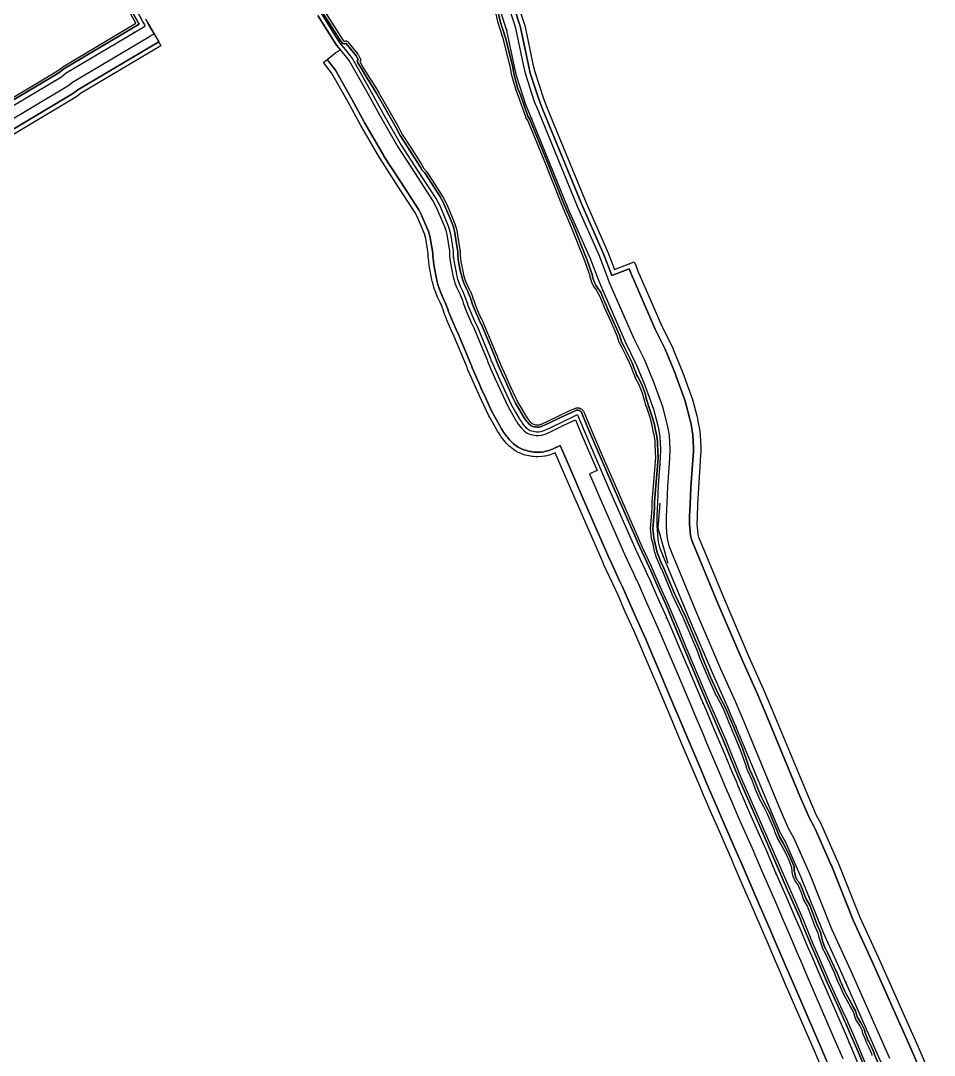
# Model space of a CAD drawing. Header units: inches. Extents: x 87989 to 118156, y 435697 to 451526.
# Drawn here: x 99255 to 100240, y 446270 to 447386 of the extents above; entities that cross this region are included whole.
import ezdxf

# ---------------------------------------------------------------- set-up
doc = ezdxf.new("R2010")
doc.units = ezdxf.units.IN
doc.header["$MEASUREMENT"] = 0
for name, color, linetype, true_color in [('As_waterkering_BWK', 7, 'Continuous', 0x7b8981), ('Beschermingszone_BWK', 7, 'Continuous', 0xcf890d), ('Grens_bebouwingsvrije_zone_BWK', 7, 'Continuous', 0x6789ae), ('Kernzone_BWK', 7, 'Continuous', 0xcb89af), ('Kunstwerken_BWK', 7, 'Continuous', 0xc78952), ('Referentiepunten_BWK', 7, 'Continuous', 0x178980)]:
    doc.layers.add(name, color=color, linetype=linetype, true_color=true_color)

msp = doc.modelspace()

# ---------------------------------------------------------------- linework, layer by layer
at = {"layer": 'As_waterkering_BWK'}
for points in [[(99878.3622, 447105.8063), (99869.3564, 447129.2219), (99846.2053, 447181.8741), (99804.2688, 447284.1358), (99799.7709, 447295.2483), (99789.9813, 447325.4109), (99787.7323, 447334.8036), (99779.2656, 447375.5495), (99772.651, 447395.3933), (99757.5698, 447449.5007), (99746.9864, 447485.0872), (99738.7843, 447504.1373), (99728.9947, 447520.5415), (99718.1468, 447536.6811), (99705.8436, 447549.9103), (99674.3581, 447585.0999), (99658.2185, 447600.1812), (99641.0206, 447617.9083), (99623.2934, 447640.5303), (99612.7101, 447656.9345), (99602.1267, 447680.0856), (99600.6715, 447694.5054), (99600.5689, 447715.1659)], [(99389.0468, 447380.4769), (99388.1492, 447382.1611), (99386.2654, 447385.6958), (99380.0927, 447397.0017)], [(99578.7772, 447393.8447), (99598.8195, 447362.1623), (99604.7147, 447354.8477)], [(99152.5175, 447239.248), (99194.5254, 447263.7443), (99298.6391, 447325.6569), (99303.9308, 447329.758), (99387.407, 447379.4997), (99389.0468, 447380.4769)], [(99604.7147, 447354.8477), (99612.5679, 447345.1038), (99631.221, 447312.0309), (99645.244, 447286.3662), (99665.0878, 447251.9703), (99682.9472, 447224.4536), (99703.2198, 447193.1288), (99706.7082, 447186.6042), (99715.4883, 447165.6825), (99717.0828, 447161.0493), (99718.2046, 447156.1615), (99721.1731, 447137.7443), (99721.4215, 447132.389), (99722.1996, 447125.1696), (99724.7721, 447112.4932), (99724.8123, 447112.2955), (99725.2323, 447110.2256), (99726.0506, 447107.1651), (99726.9449, 447104.4426), (99728.8076, 447099.5961), (99731.5485, 447093.8983), (99732.8905, 447091.0941), (99734.9924, 447085.8792), (99735.8661, 447082.9558), (99737.4625, 447078.2732), (99739.6663, 447072.9549), (99744.4461, 447062.0602), (99747.0582, 447056.4125), (99760.4788, 447024.3413), (99761.6546, 447021.708), (99762.0273, 447020.2221), (99765.3422, 447012.436), (99771.1119, 446999.5161), (99771.2249, 446999.2604), (99776.3304, 446988.1504), (99781.6268, 446976.5888), (99784.119, 446971.3457), (99788.3374, 446963.9885), (99792.4317, 446957.0098), (99792.9342, 446956.1683), (99794.8107, 446953.3094), (99796.5549, 446950.9298), (99798.0262, 446949.1881), (99799.419, 446947.744), (99800.5879, 446946.6165), (99801.8708, 446945.5458), (99803.1011, 446944.7804), (99804.336, 446944.1886), (99805.8775, 446943.6983), (99807.8946, 446943.1641), (99809.4291, 446942.8826), (99811.1776, 446942.6607), (99813.5146, 446942.6251), (99816.1344, 446942.9885), (99820.0102, 446944.3367), (99826.5967, 446947.3461), (99839.0848, 446953.4742), (99851.0157, 446958.9996), (99854.8265, 446960.7644)], [(100183.1358, 446262.4714), (100141.0346, 446357.4949), (100120.5758, 446402.1323), (100096.7354, 446461.8179), (100079.6582, 446500.1993), (100074.0786, 446510.3441), (100063.0883, 446536.0444), (100025.5523, 446626.6719), (100016.591, 446647.6379), (100000.8665, 446682.6377), (99974.9971, 446743.1686), (99947.4369, 446809.4484), (99945.961, 446813.0738), (99944.736, 446816.598), (99942.82, 446824.045), (99942.54, 446826.554), (99941.906, 446832.227), (99941.252, 446841.448), (99941.388, 446852.066), (99941.972, 446866.099), (99942.817, 446884.707), (99944.894, 446914.326), (99945.383, 446923.684), (99944.732, 446937.386), (99943.093, 446946.056), (99942.334, 446948.974), (99937.716, 446966.738), (99928.667, 446991.513), (99919.323, 447014.103), (99918.395, 447016.347), (99907.4632, 447038.6367), (99894.1017, 447069.0639), (99880.7402, 447099.6233), (99878.3622, 447105.8063)], [(99854.8265, 446960.7644), (99855.3642, 446961.0134), (99856.208, 446958.9654), (99862.7848, 446943.0018), (99874.1296, 446916.5563), (99888.9866, 446882.2291), (99918.0599, 446815.9948), (99928.0396, 446794.4909), (99931.0643, 446787.9776), (99931.1555, 446787.7671), (99933.7935, 446782.0801), (99941.7017, 446763.832), (99950.8624, 446743.547), (99956.4836, 446730.6631), (99963.6893, 446713.6587), (99971.2967, 446696.0533), (99975.9418, 446685.2141), (99983.5105, 446667.1732), (99988.4629, 446655.3464), (99993.642, 446643.0739), (100002.3957, 446622.3964), (100006.679, 446612.2022), (100014.1887, 446594.6724), (100022.7153, 446574.4941), (100026.4587, 446565.6162), (100028.5006, 446560.8157), (100033.4937, 446549.23), (100041.0943, 446531.5831), (100057.0642, 446495.4508), (100058.3749, 446492.4114), (100067.9528, 446469.8458), (100080.0713, 446442.1353), (100090.2767, 446418.5078), (100095.1648, 446407.052), (100103.9483, 446386.4754), (100108.0643, 446376.9602), (100114.7789, 446361.4471), (100145.4452, 446290.6163), (100153.4386, 446271.7864), (100180.2149, 446208.4684)]]:
    msp.add_lwpolyline(points, dxfattribs=at)
at = {"layer": 'Beschermingszone_BWK'}
for points in [[(99190.7197, 447270.207), (99294.4092, 447331.8672), (99299.3369, 447335.6855), (99299.46, 447335.7754), (99299.9629, 447336.1191), (99300.0918, 447336.2012), (99379.0547, 447383.2539), (99373.6182, 447393.209)], [(99375.7764, 447394.4727), (99381.8652, 447383.3223), (99382.3926, 447382.332), (99301.3711, 447334.0527), (99300.8682, 447333.7109), (99295.8193, 447329.7969), (99191.9883, 447268.0527)], [(100172.1758, 446240.3164), (100158.042, 446273.7363), (100150.041, 446292.5859), (100145.1807, 446303.8125), (100143.5244, 446307.1562), (100138.7617, 446317.873), (100124.7373, 446348.5293), (100105.5801, 446392.9883), (100096.6416, 446414.5371), (100095.9131, 446416.9902), (100082.0215, 446448.2715), (100055.708, 446508.9316), (100028.6885, 446570.5938), (100012.9346, 446609.1191), (99994.167, 446652.5371), (99970.3887, 446708.8164), (99961.957, 446729.2598), (99950.8623, 446755.5137), (99942.0039, 446775.2793), (99934.8135, 446791.7754), (99932.5742, 446796.5957), (99922.6172, 446818.0527), (99893.5703, 446884.2266), (99878.7217, 446918.5352), (99867.3945, 446944.9395), (99860.8311, 446960.8691), (99859.9873, 446962.918), (99859.6211, 446963.6367), (99859.1445, 446964.2852), (99858.5693, 446964.8516), (99857.9111, 446965.3164), (99857.1865, 446965.6699), (99856.415, 446965.9023), (99855.6162, 446966.0078), (99854.8105, 446965.9824), (99854.0195, 446965.8301), (99853.2627, 446965.5508), (99852.7256, 446965.3008), (99848.915, 446963.5371), (99836.9834, 446958.0117), (99836.8818, 446957.9629), (99824.4561, 446951.8652), (99818.1455, 446948.9824), (99814.958, 446947.873), (99813.207, 446947.6309), (99811.5313, 446947.6563), (99810.1953, 446947.8262), (99808.9873, 446948.0469), (99807.2764, 446948.5), (99806.1826, 446948.8477), (99805.5088, 446949.1719), (99804.8076, 446949.6074), (99803.9297, 446950.3398), (99802.9551, 446951.2793), (99801.7393, 446952.541), (99800.4854, 446954.0254), (99798.9199, 446956.1602), (99797.1729, 446958.8223), (99796.7344, 446959.5566), (99792.6621, 446966.4961), (99788.5527, 446973.666), (99786.1582, 446978.7031), (99780.875, 446990.2363), (99775.7832, 447001.3145), (99775.6816, 447001.5469), (99769.9434, 447014.3945), (99769.9082, 447014.4746), (99766.7813, 447021.8203), (99766.5039, 447022.9238), (99766.2197, 447023.7461), (99765.0684, 447026.3262), (99751.6709, 447058.3418), (99751.5967, 447058.5117), (99749.0254, 447064.0684), (99748.9844, 447064.1602), (99744.2656, 447074.916), (99742.1436, 447080.0391), (99740.6299, 447084.4785), (99739.7832, 447087.3105), (99739.6299, 447087.748), (99737.5283, 447092.9629), (99737.4004, 447093.252), (99736.0566, 447096.0605), (99733.4014, 447101.5801), (99731.6563, 447106.1211), (99730.8447, 447108.5918), (99730.1025, 447111.3691), (99729.7119, 447113.2891), (99729.6719, 447113.4883), (99727.1455, 447125.9355), (99726.4092, 447132.7734), (99726.168, 447137.9766), (99726.1094, 447138.5391), (99723.1406, 447156.957), (99723.0781, 447157.2793), (99721.9561, 447162.168), (99721.8105, 447162.6758), (99720.2158, 447167.3105), (99720.0986, 447167.6172), (99711.3184, 447188.5391), (99711.1172, 447188.9609), (99707.6289, 447195.4863), (99707.418, 447195.8457), (99690.5986, 447221.832), (99687.0977, 447225.709), (99686.21, 447227.8945), (99685.375, 447229.209), (99672.0684, 447250), (99664.125, 447262.1621), (99659.251, 447271.3848), (99638.8125, 447307.1699), (99630.875, 447320.0684), (99628.7891, 447323.2188), (99621.834, 447334.7012), (99618.0605, 447341.2441), (99617.7363, 447342.9102), (99618.9043, 447344.0469), (99616.9229, 447347.5605), (99616.4609, 447348.2422), (99608.9395, 447357.5742), (99605.5752, 447361.748), (99604.8086, 447361.1367), (99604.042, 447361.2578), (99602.7334, 447361.3926), (99601.9102, 447361.5156), (99600.4482, 447363.3281), (99580.457, 447394.9297)], [(99582.5566, 447396.2871), (99602.4844, 447364.7852), (99603.2363, 447363.8535), (99604.1064, 447363.7637), (99604.4639, 447363.9824), (99604.8525, 447364.1387), (99605.2627, 447364.2285), (99605.6826, 447364.2461), (99606.0986, 447364.1934), (99606.5, 447364.0723), (99606.875, 447363.8848), (99607.2139, 447363.6367), (99607.5059, 447363.3359), (99618.4072, 447349.8105), (99618.5303, 447349.6445), (99618.9922, 447348.9629), (99619.1006, 447348.7891), (99621.082, 447345.2754), (99621.2539, 447344.9023), (99621.3623, 447344.5059), (99621.4043, 447344.0996), (99621.3789, 447343.6895), (99621.2871, 447343.291), (99621.1318, 447342.9102), (99620.916, 447342.5625), (99620.6465, 447342.2539), (99620.4658, 447342.0781), (99623.9863, 447335.9727), (99630.9014, 447324.5566), (99632.96, 447321.4473), (99633.0039, 447321.3789), (99640.9414, 447308.4805), (99640.9834, 447308.4102), (99661.4219, 447272.625), (99661.4619, 447272.5527), (99666.2813, 447263.4316), (99674.167, 447251.3574), (99687.4834, 447230.5527), (99688.3203, 447229.2344), (99688.375, 447229.1445), (99688.5264, 447228.834), (99689.248, 447227.0566), (99692.4541, 447223.5098), (99692.6982, 447223.1914), (99709.5166, 447197.2031), (99709.5713, 447197.1152), (99709.7832, 447196.7559), (99709.834, 447196.6641), (99713.3223, 447190.1406), (99713.375, 447190.0352), (99713.5762, 447189.6133), (99713.624, 447189.5059), (99722.4043, 447168.584), (99722.4346, 447168.5078), (99722.5518, 447168.2012), (99722.5801, 447168.123), (99724.1748, 447163.4902), (99724.2139, 447163.3633), (99724.3594, 447162.8555), (99724.3926, 447162.7266), (99725.5146, 447157.8398), (99725.5313, 447157.7578), (99725.5947, 447157.4355), (99725.6094, 447157.3555), (99728.5771, 447138.9375), (99728.5967, 447138.7969), (99728.6543, 447138.2324), (99728.665, 447138.0918), (99728.9023, 447132.9648), (99729.6191, 447126.3203), (99732.1221, 447113.9844), (99732.1621, 447113.7871), (99732.5371, 447111.9414), (99733.2422, 447109.3066), (99734.0127, 447106.959), (99735.6982, 447102.5723), (99738.3105, 447097.1426), (99739.6553, 447094.332), (99739.6885, 447094.2598), (99739.8164, 447093.9707), (99739.8467, 447093.8984), (99741.9482, 447088.6836), (99741.9893, 447088.5742), (99742.1426, 447088.1367), (99742.1777, 447088.0273), (99742.9971, 447085.2852), (99743.0254, 447085.1953), (99744.4834, 447080.9219), (99746.5654, 447075.8965), (99751.2686, 447065.1758), (99751.2998, 447065.1074), (99753.875, 447059.5391), (99753.9678, 447059.3281), (99767.3633, 447027.3184), (99768.5029, 447024.7656), (99768.583, 447024.5645), (99768.8672, 447023.7422), (99768.9297, 447023.5332), (99769.1592, 447022.6172), (99772.2041, 447015.4648), (99772.2305, 447015.4043), (99777.9658, 447002.5605), (99778.0625, 447002.3418), (99783.1475, 446991.2773), (99788.4229, 446979.7598), (99790.7686, 446974.8262), (99794.8252, 446967.752), (99798.8857, 446960.8301), (99799.292, 446960.1504), (99800.9746, 446957.5859), (99802.4512, 446955.5723), (99803.5957, 446954.2168), (99804.6914, 446953.0801), (99804.7549, 446953.0156), (99805.6006, 446952.2012), (99806.2754, 446951.6387), (99806.7129, 446951.3652), (99807.1064, 446951.1777), (99807.9756, 446950.9004), (99809.5342, 446950.4883), (99810.5791, 446950.2969), (99811.708, 446950.1543), (99813.0537, 446950.1328), (99814.3701, 446950.3164), (99817.2139, 446951.3047), (99823.3545, 446954.1094), (99823.417, 446954.1387), (99835.7939, 446960.2129), (99835.9199, 446960.2734), (99847.8643, 446965.8047), (99851.6748, 446967.5703), (99852.2119, 446967.8184), (99852.3984, 446967.8965), (99853.1553, 446968.1758), (99853.543, 446968.2832), (99854.334, 446968.4375), (99854.7344, 446968.4824), (99855.1816, 446968.4824), (99855.541, 446968.502), (99855.6162, 446968.5078), (99855.9424, 446968.4824), (99856.0508, 446968.4707), (99856.7422, 446968.3809), (99857.1357, 446968.2949), (99857.9072, 446968.0625), (99858.2832, 446967.916), (99859.0078, 446967.5625), (99859.3545, 446967.3574), (99860.0127, 446966.8926), (99860.3213, 446966.6348), (99860.8965, 446966.0684), (99861.1602, 446965.7637), (99861.6367, 446965.1152), (99861.8486, 446964.7715), (99862.2148, 446964.0527), (99862.2988, 446963.8711), (99863.1426, 446961.8223), (99869.6982, 446945.9082), (99881.0176, 446919.5234), (99895.8623, 446885.2266), (99924.8965, 446819.0801), (99934.8428, 446797.6484), (99937.0928, 446792.8008), (99944.291, 446776.291), (99953.1543, 446756.5117), (99964.2637, 446730.2227), (99972.6963, 446709.7793), (99996.4658, 446653.5195), (100015.2393, 446610.0898), (100030.9902, 446571.5684), (100058, 446509.9316), (100084.3105, 446449.2754), (100098.1982, 446418.0059), (100098.3096, 446417.7031), (100099.001, 446415.375), (100107.8828, 446393.9629), (100127.0225, 446349.543), (100141.041, 446318.9004), (100145.7881, 446308.2188), (100147.4209, 446304.9219), (100147.4746, 446304.8047), (100152.3379, 446293.5723), (100160.3447, 446274.7129), (100174.4883, 446241.2637)]]:
    msp.add_lwpolyline(points, dxfattribs=at)
for points in [[(100173.2813, 446270.0137, 0), (100173.1768, 446270.3926, 0), (100172.9375, 446271.623, 0), (100169.7676, 446278.9766, 0), (100167.2627, 446283.9336, 0), (100166.7598, 446284.9277, 0), (100166.667, 446285.1348, 0), (100165.9043, 446287.0566, 0), (100163.3594, 446293.4688, 0), (100163.2686, 446293.7441, 0), (100162.3389, 446297.2168, 0), (100159.9814, 446302.0547, 0), (100158.5469, 446304.4102, 0), (100155.4121, 446309.5605, 0), (100155.2705, 446309.8281, 0), (100155.1631, 446310.1113, 0), (100153.0107, 446316.9531, 0), (100150.6689, 446321.2871, 0), (100146.4365, 446329.2578, 0), (100146.3896, 446329.3418, 0), (100143.4463, 446334.4004, 0), (100143.3711, 446334.5391, 0), (100140.9229, 446339.4395, 0), (100140.8555, 446339.5859, 0), (100137.9023, 446346.5938, 0), (100136.8701, 446348.4238, 0), (100136.7402, 446348.6895, 0), (100136.3398, 446349.6523, 0), (100132.6699, 446359.0938, 0), (100132.6377, 446359.1758, 0), (100122.8096, 446379.8262, 0), (100121.291, 446382.5879, 0), (100121.209, 446382.75, 0), (100119.6973, 446386.0488, 0), (100119.5986, 446386.2988, 0), (100117.415, 446392.8359, 0), (100116.1143, 446397.0195, 0), (100116.0801, 446397.1328, 0), (100116.0186, 446397.3711, 0), (100116.002, 446397.4414, 0), (100115.0703, 446401.9629, 0), (100111.2148, 446410.5078, 0), (100111.1484, 446410.6699, 0), (100103.6279, 446431.0742, 0), (100099.3936, 446437.9375, 0), (100099.252, 446438.2012, 0), (100099.1436, 446438.4805, 0), (100096.9307, 446445.3145, 0), (100096.5918, 446446.0977, 0), (100092.9492, 446454.541, 0), (100090.4902, 446457.5449, 0), (100090.2607, 446457.8789, 0), (100090.1035, 446458.2012, 0), (100089.8428, 446458.8574, 0), (100089.8057, 446458.9453, 0), (100088.0088, 446462.9824, 0), (100087.917, 446463.2188, 0), (100087.7031, 446463.8711, 0), (100087.626, 446464.168, 0), (100086.8799, 446467.9609, 0), (100086.832, 446468.2031, 0), (100086.791, 446468.5078, 0), (100086.4873, 446472.7656, 0), (100083.5791, 446480.3184, 0), (100080.7998, 446486.5625, 0), (100074.6611, 446498.3652, 0), (100071.1211, 446504.3945, 0), (100070.9619, 446504.7188, 0), (100068.3438, 446511.1543, 0), (100068.2402, 446511.4648, 0), (100067.8281, 446513.0449, 0), (100064.6729, 446520.5684, 0), (100060.7852, 446529.4297, 0), (100056.4883, 446538.0762, 0), (100051.1641, 446548.2187, 0), (100051.0811, 446548.3926, 0), (100047.5059, 446556.707, 0), (100047.4658, 446556.8086, 0), (100043.625, 446566.9277, 0), (100039.1123, 446576.8691, 0), (100038.167, 446578.9531, 0), (100038.0391, 446579.3008, 0), (100036.8301, 446583.5469, 0), (100030.8594, 446600.3438, 0), (100019.0439, 446628.791, 0), (100012.7402, 446643.9609, 0), (100005.5508, 446657.4551, 0), (100005.4785, 446657.6016, 0), (99996.7256, 446676.9902, 0), (99987.1113, 446699.5605, 0), (99987.0273, 446699.7891, 0), (99985.3369, 446705.1504, 0), (99969.4639, 446742.4277, 0), (99957.6465, 446767.252, 0), (99957.6006, 446767.3535, 0), (99946.1836, 446794.3457, 0), (99946.1572, 446794.4063, 0), (99943.0303, 446801.291, 0), (99942.9883, 446801.3887, 0), (99940.374, 446807.873, 0), (99940.3311, 446807.9883, 0), (99939.0205, 446811.7578, 0), (99938.9414, 446812.0371, 0), (99936.8945, 446821.2793, 0), (99935.3779, 446827.6777, 0), (99935.3291, 446827.9492, 0), (99934.4863, 446834.8027, 0), (99934.4717, 446834.957, 0), (99934.29, 446837.9531, 0), (99934.291, 446838.2734, 0), (99935.1201, 446850.5938, 0), (99935.8877, 446860.6699, 0), (99935.8105, 446866.9531, 0), (99935.8213, 446867.2129, 0), (99937.04, 446880.4609, 0), (99938.7578, 446901.4824, 0), (99939.8701, 446915.2168, 0), (99939.6445, 446920.2695, 0), (99939.5469, 446922.457, 0), (99939.2158, 446928.6699, 0), (99939.0361, 446932.3926, 0), (99938.3887, 446937.4707, 0), (99937.125, 446943.7559, 0), (99935.5732, 446951.3008, 0), (99933.6035, 446958.1445, 0), (99929.6504, 446969.9883, 0), (99929.6299, 446970.0527, 0), (99926.8105, 446979.3301, 0), (99926.7266, 446979.7129, 0), (99926.3799, 446982.2012, 0), (99923.3711, 446989.8809, 0), (99922.0371, 446993.4375, 0), (99918.126, 447000.6152, 0), (99918.0449, 447000.7773, 0), (99917.2754, 447002.4707, 0), (99917.2236, 447002.5918, 0), (99915.1416, 447007.8945, 0), (99915.1162, 447007.9551, 0), (99914.2627, 447009.9727, 0), (99914.2236, 447010.0723, 0), (99911.9404, 447016.1797, 0), (99907.7637, 447024.6016, 0), (99903.6484, 447033.0469, 0), (99900.6777, 447038.5176, 0), (99900.5244, 447038.8555, 0), (99900.4922, 447038.9512, 0), (99898.2266, 447046.0527, 0), (99891.3037, 447061.9922, 0), (99891.2646, 447062.0762, 0), (99886.209, 447072.6289, 0), (99886.1533, 447072.7539, 0), (99884.5645, 447076.6016, 0), (99881.2139, 447084.7246, 0), (99880.0527, 447087.6133, 0), (99878.2041, 447091.5957, 0), (99874.6924, 447097.2031, 0), (99872.8066, 447099.6484, 0), (99872.6211, 447099.9238, 0), (99872.4531, 447100.2773, 0), (99871.3623, 447103.1133, 0), (99869.335, 447108.3848, 0), (99869.2148, 447108.8262, 0), (99869.2012, 447108.9082, 0), (99868.9443, 447110.7109, 0), (99866.1904, 447118.752, 0), (99863.4063, 447126.873, 0), (99857.584, 447141.2891, 0), (99848.9902, 447163.0762, 0), (99848.9639, 447163.1406, 0), (99838.8271, 447186.8809, 0), (99820.0381, 447233.8223, 0), (99801.7754, 447278.3555, 0), (99799.6904, 447281.7793, 0), (99799.4844, 447282.2168, 0), (99791.498, 447305.2227, 0), (99788.79, 447311.75, 0), (99788.6826, 447312.0645, 0), (99784.3174, 447328.4688, 0), (99784.2764, 447328.6523, 0), (99782.9951, 447335.4844, 0), (99782.7441, 447336.6953, 0), (99782.7246, 447336.7813, 0), (99775.6309, 447365.7383, 0), (99772.0469, 447376.8418, 0), (99769.5293, 447384.9238, 0), (99769.4766, 447385.123, 0), (99765.6465, 447402.3027, 0)], [(99768.0732, 447402.9082, 0), (99771.916, 447385.666, 0), (99774.4297, 447377.5977, 0), (99778.0371, 447366.4199, 0), (99785.1729, 447337.2891, 0), (99785.4473, 447335.9688, 0), (99786.7334, 447329.1113, 0), (99791.0986, 447312.707, 0), (99793.835, 447306.1113, 0), (99801.8398, 447283.0547, 0), (99804.0137, 447279.4863, 0), (99822.3555, 447234.7598, 0), (99841.1367, 447187.8359, 0), (99851.29, 447164.0586, 0), (99859.9063, 447142.2168, 0), (99865.749, 447127.748, 0), (99868.5557, 447119.5625, 0), (99871.3857, 447111.2969, 0), (99871.6768, 447109.2598, 0), (99873.6953, 447104.0117, 0), (99874.7861, 447101.1738, 0), (99876.7461, 447098.6328, 0), (99880.4063, 447092.7891, 0), (99882.3477, 447088.6074, 0), (99883.5293, 447085.668, 0), (99886.875, 447077.5547, 0), (99888.4639, 447073.7051, 0), (99893.5586, 447063.0723, 0), (99900.5703, 447046.9336, 0), (99902.874, 447039.7109, 0), (99905.8721, 447034.1914, 0), (99910.0068, 447025.7051, 0), (99914.2373, 447017.1758, 0), (99916.5654, 447010.9473, 0), (99917.4443, 447008.8691, 0), (99919.5508, 447003.5059, 0), (99920.3213, 447001.8105, 0), (99924.3164, 446994.4805, 0), (99925.7061, 446990.7754, 0), (99928.8145, 446982.8379, 0), (99929.2021, 446980.0586, 0), (99932.0225, 446970.7793, 0), (99935.9922, 446958.8867, 0), (99938.0029, 446951.8984, 0), (99939.5752, 446944.2539, 0), (99940.8574, 446937.877, 0), (99941.5283, 446932.6113, 0), (99941.7129, 446928.7969, 0), (99942.0439, 446922.5781, 0), (99942.1416, 446920.3809, 0), (99942.375, 446915.1699, 0), (99941.25, 446901.2793, 0), (99939.5303, 446880.2461, 0), (99938.3105, 446866.9844, 0), (99938.3887, 446860.5918, 0), (99937.6143, 446850.4141, 0), (99936.7852, 446838.1055, 0), (99936.9678, 446835.1094, 0), (99937.8105, 446828.2559, 0), (99939.332, 446821.8379, 0), (99941.3828, 446812.5781, 0), (99942.6924, 446808.8086, 0), (99945.3066, 446802.3242, 0), (99948.46, 446795.3809, 0), (99959.9033, 446768.3262, 0), (99971.7432, 446743.4551, 0), (99987.6846, 446706.0176, 0), (99989.4111, 446700.541, 0), (99999.0146, 446677.9941, 0), (100007.7568, 446658.6309, 0), (100015.0029, 446645.0313, 0), (100021.3525, 446629.75, 0), (100033.1934, 446601.2422, 0), (100039.2119, 446584.3086, 0), (100040.4434, 446579.9863, 0), (100041.3887, 446577.9023, 0), (100045.9336, 446567.8887, 0), (100049.8027, 446557.6953, 0), (100053.3779, 446549.3809, 0), (100058.7148, 446539.2129, 0), (100063.0508, 446530.4883, 0), (100066.9697, 446521.5547, 0), (100070.2021, 446513.8496, 0), (100070.6592, 446512.0977, 0), (100073.2773, 446505.6602, 0), (100076.8496, 446499.5762, 0), (100083.0527, 446487.6484, 0), (100085.8887, 446481.2754, 0), (100088.9541, 446473.3164, 0), (100089.2852, 446468.6855, 0), (100089.332, 446468.4434, 0), (100090.0781, 446464.6504, 0), (100090.293, 446463.998, 0), (100092.1279, 446459.873, 0), (100092.4258, 446459.1289, 0), (100095.1055, 446455.8535, 0), (100098.8877, 446447.0879, 0), (100099.2725, 446446.1953, 0), (100101.5215, 446439.25, 0), (100105.8877, 446432.1719, 0), (100113.4941, 446411.5352, 0), (100117.4629, 446402.7383, 0), (100118.4648, 446397.875, 0), (100119.7939, 446393.6035, 0), (100121.9697, 446387.0918, 0), (100123.4814, 446383.791, 0), (100125.0352, 446380.9668, 0), (100134.9346, 446360.168, 0), (100135, 446360, 0), (100138.6592, 446350.5859, 0), (100139.0479, 446349.6504, 0), (100140.1504, 446347.6973, 0), (100143.1592, 446340.5566, 0), (100145.6074, 446335.6563, 0), (100148.5977, 446330.5156, 0), (100152.873, 446322.4688, 0), (100155.3242, 446317.9316, 0), (100157.5479, 446310.8613, 0), (100160.6826, 446305.7109, 0), (100162.1777, 446303.2539, 0), (100164.6914, 446298.0957, 0), (100165.6836, 446294.3906, 0), (100168.2275, 446287.9785, 0), (100168.9902, 446286.0566, 0), (100169.4941, 446285.0605, 0), (100172.0332, 446280.0371, 0), (100175.3408, 446272.3633, 0), (100175.6309, 446270.8691, 0), (100183.0039, 446253.5625, 0)], [(100232.9548, 446235.9206, 0), (100215.1685, 446276.5747, 0), (100172.9432, 446371.8753, 0), (100152.7559, 446415.9237, 0), (100129.2384, 446474.8007, 0), (100128.713, 446476.0458, 0), (100111.6358, 446514.4272, 0), (100110.3258, 446517.0664, 0), (100105.5796, 446525.6959, 0), (100095.3479, 446549.6222, 0), (100057.8121, 446640.2463, 0), (100048.7745, 446661.3937, 0), (100048.5169, 446661.9814, 0), (100032.9242, 446696.6879, 0), (100007.2486, 446756.7653, 0), (99979.804, 446822.7658, 0), (99978.7214, 446825.4263, 0), (99978.2712, 446826.7215, 0), (99977.326, 446830.4183, 0), (99976.7682, 446835.41, 0), (99976.2679, 446842.4637, 0), (99976.3787, 446851.114, 0), (99976.9388, 446864.5775, 0), (99977.7614, 446882.6887, 0), (99979.8273, 446912.1886, 0), (99980.3353, 446921.8576, 0), (99980.3436, 446925.345, 0), (99979.6926, 446939.047, 0), (99979.1229, 446943.8873, 0), (99977.4839, 446952.5573, 0), (99976.9659, 446954.8667, 0), (99976.2075, 446957.7824, 0), (99971.5901, 446975.544, 0), (99970.5917, 446978.7458, 0), (99961.5427, 447003.5208, 0), (99961.0094, 447004.8909, 0), (99951.6659, 447027.4797, 0), (99950.7384, 447029.7225, 0), (99949.8192, 447031.7587, 0), (99939.2125, 447053.3854, 0), (99926.1592, 447083.1108, 0), (99913.1246, 447112.9227, 0), (99911.0294, 447118.3703, 0), (99897.0292, 447112.9857, 0), (99892.3624, 447111.1909, 0), (99883.3567, 447134.6065, 0), (99883.0877, 447135.2596, 0), (99860.0123, 447187.7396, 0), (99818.1601, 447289.7954, 0), (99813.8743, 447300.384, 0), (99804.4312, 447329.4789, 0), (99802.3726, 447338.0766, 0), (99793.9519, 447378.6012, 0), (99793.4959, 447380.2929, 0), (99786.9997, 447399.7815, 0)], [(99791.7826, 447401.2442, 0), (99798.2393, 447381.8741, 0), (99798.8474, 447379.6185, 0), (99807.2527, 447339.1676, 0), (99809.2479, 447330.8349, 0), (99818.5754, 447302.0959, 0), (99822.7905, 447291.682, 0), (99864.6146, 447189.6947, 0), (99887.6648, 447137.2721, 0), (99888.0234, 447136.4014, 0), (99895.2343, 447117.6524, 0), (99916.4314, 447125.7958, 0), (99918.4962, 447121.242, 0), (99920.5267, 447115.9626, 0), (99933.4866, 447086.3215, 0), (99946.4695, 447056.7565, 0), (99957.0018, 447035.2814, 0), (99958.1312, 447032.7798, 0), (99959.0586, 447030.5373, 0), (99968.402, 447007.9487, 0), (99969.0572, 447006.2654, 0), (99978.1062, 446981.4904, 0), (99979.3327, 446977.5569, 0), (99983.95, 446959.7957, 0), (99984.7083, 446956.8805, 0), (99985.3447, 446954.0434, 0), (99986.9837, 446945.3734, 0), (99987.6835, 446939.4267, 0), (99988.3345, 446925.7247, 0), (99988.3244, 446921.4401, 0), (99987.8354, 446912.0821, 0), (99987.7887, 446911.3181, 0), (99985.7487, 446882.2273, 0), (99984.9313, 446864.2297, 0), (99984.3765, 446850.8964, 0), (99984.2715, 446842.6959, 0), (99984.7367, 446836.1376, 0), (99985.2185, 446831.8257, 0), (99985.9364, 446829.0355, 0), (99986.2095, 446828.2498, 0), (99987.2027, 446825.8101, 0), (100014.6204, 446759.8732, 0), (100040.2516, 446699.8994, 0), (100055.8143, 446665.2599, 0), (100056.1307, 446664.5379, 0), (100065.1858, 446643.349, 0), (100102.7216, 446552.7257, 0), (100112.7798, 446529.2049, 0), (100117.3355, 446520.9218, 0), (100118.945, 446517.6793, 0), (100136.0222, 446479.2979, 0), (100136.6677, 446477.7682, 0), (100160.1113, 446419.076, 0), (100180.2366, 446375.1623, 0), (100222.4902, 446279.7983, 0), (100240.2841, 446239.1272, 0)], [(99205.6889, 447244.7873, 0), (99309.8837, 447306.7477, 0), (99312.1157, 447308.2678, 0), (99316.346, 447311.5463, 0), (99403.6459, 447363.316, 0), (99405.9702, 447359.1379, 0), (99319.1676, 447307.4072, 0), (99315.1786, 447304.3157, 0), (99312.4393, 447302.4502, 0), (99208.226, 447240.4789, 0)], [(100118.4496, 446256.9617, 0), (100110.5198, 446275.643, 0), (100079.9062, 446346.351, 0), (100073.1892, 446361.8697, 0), (100069.0354, 446371.4727, 0), (100060.2147, 446392.1359, 0), (100055.3586, 446403.5171, 0), (100045.2207, 446426.9884, 0), (100033.0549, 446454.8094, 0), (100023.4384, 446477.4639, 0), (100022.2385, 446480.2455, 0), (100006.2658, 446516.3863, 0), (99998.5949, 446534.1943, 0), (99993.568, 446545.8588, 0), (99991.4673, 446550.7973, 0), (99987.7064, 446559.7166, 0), (99979.2222, 446579.7949, 0), (99971.6976, 446597.3603, 0), (99967.3824, 446607.6293, 0), (99958.6402, 446628.2795, 0), (99953.4323, 446640.6204, 0), (99948.4644, 446652.4841, 0), (99940.9568, 446670.3794, 0), (99936.3914, 446681.0327, 0), (99928.7538, 446698.709, 0), (99921.5738, 446715.6515, 0), (99916.1301, 446728.1285, 0), (99906.9523, 446748.457, 0), (99899.1187, 446766.5274, 0), (99896.5913, 446771.9826, 0), (99893.5726, 446778.49, 0), (99883.591, 446799.9981, 0), (99883.2644, 446800.7214, 0), (99854.152, 446867.0456, 0), (99839.2315, 446901.5189, 0), (99831.3252, 446919.8191, 0), (99828.8808, 446918.8355, 0), (99825.005, 446917.4873, 0), (99820.8229, 446916.3987, 0), (99819.844, 446916.2446, 0), (99817.2242, 446915.8812, 0), (99813.103, 446915.6282, 0), (99810.766, 446915.6639, 0), (99807.7792, 446915.8755, 0), (99806.0307, 446916.0973, 0), (99804.5563, 446916.3259, 0), (99803.0218, 446916.6075, 0), (99800.9829, 446917.0638, 0), (99798.9657, 446917.598, 0), (99797.6925, 446917.9688, 0), (99796.1511, 446918.4592, 0), (99792.6684, 446919.8398, 0), (99791.4334, 446920.4316, 0), (99788.8387, 446921.8548, 0), (99787.6084, 446922.6202, 0), (99784.5697, 446924.8173, 0), (99783.2868, 446925.888, 0), (99781.844, 446927.1829, 0), (99780.675, 446928.3104, 0), (99779.9847, 446929.0008, 0), (99778.5919, 446930.4449, 0), (99777.4006, 446931.7645, 0), (99775.9293, 446933.5062, 0), (99774.7784, 446934.968, 0), (99773.0342, 446937.3475, 0), (99772.2388, 446938.4935, 0), (99770.3623, 446941.3524, 0), (99769.753, 446942.3252, 0), (99769.197, 446943.2569, 0), (99764.9819, 446950.4422, 0), (99760.696, 446957.9159, 0), (99759.7337, 446959.7546, 0), (99757.1607, 446965.1707, 0), (99751.7902, 446976.8908, 0), (99746.6914, 446987.9862, 0), (99746.4674, 446988.486, 0), (99740.5944, 447001.6429, 0), (99737.1851, 447009.6455, 0), (99736.3149, 447012.2354, 0), (99735.6982, 447013.6257, 0), (99722.3433, 447045.5303, 0), (99719.8307, 447050.9693, 0), (99714.8321, 447062.3631, 0), (99712.5192, 447067.9373, 0), (99711.9067, 447069.561, 0), (99710.3104, 447074.2436, 0), (99709.997, 447075.2237, 0), (99709.4818, 447076.9473, 0), (99708.1672, 447080.2088, 0), (99707.2055, 447082.2184, 0), (99704.4764, 447087.8916, 0), (99703.6049, 447089.9097, 0), (99701.7422, 447094.7563, 0), (99701.2934, 447096.0165, 0), (99700.3991, 447098.739, 0), (99699.9668, 447100.1911, 0), (99699.1485, 447103.2516, 0), (99698.7717, 447104.8558, 0), (99698.3316, 447107.0245, 0), (99695.739, 447119.7998, 0), (99695.3551, 447122.2762, 0), (99694.577, 447129.4955, 0), (99694.4505, 447131.1384, 0), (99694.2732, 447134.9617, 0), (99691.69, 447150.9879, 0), (99691.0869, 447153.6158, 0), (99690.2475, 447156.055, 0), (99682.3013, 447174.9895, 0), (99679.9406, 447179.4049, 0), (99660.2896, 447209.7691, 0), (99642.4398, 447237.271, 0), (99641.7008, 447238.4778, 0), (99621.7036, 447273.1469, 0), (99607.6143, 447298.9253, 0), (99590.1461, 447329.8973, 0), (99581.4156, 447340.8415, 0), (99585.2675, 447344.0619, 0), (99594.2983, 447332.7134, 0), (99611.9859, 447301.3522, 0), (99626.0629, 447275.5949, 0), (99646.0317, 447240.9764, 0), (99646.6339, 447239.9931, 0), (99664.4855, 447212.4884, 0), (99684.2516, 447181.9464, 0), (99686.8211, 447177.1404, 0), (99694.9217, 447157.8379, 0), (99695.9009, 447154.9924, 0), (99696.6001, 447151.946, 0), (99699.2546, 447135.477, 0), (99699.4451, 447131.37, 0), (99699.5482, 447130.0314, 0), (99700.3263, 447122.812, 0), (99700.6391, 447120.7942, 0), (99703.2317, 447108.0189, 0), (99703.6718, 447105.8502, 0), (99703.9789, 447104.5431, 0), (99704.7972, 447101.4825, 0), (99705.1494, 447100.2994, 0), (99706.0436, 447097.5769, 0), (99706.4094, 447096.5501, 0), (99708.2721, 447091.7035, 0), (99708.9822, 447090.0591, 0), (99711.7135, 447084.3814, 0), (99712.7456, 447082.2246, 0), (99714.206, 447078.6013, 0), (99714.7876, 447076.6556, 0), (99715.0429, 447075.857, 0), (99716.6393, 447071.1743, 0), (99717.1383, 447069.8514, 0), (99719.431, 447064.3246, 0), (99724.3891, 447053.0232, 0), (99726.9201, 447047.5456, 0), (99740.2872, 447015.6101, 0), (99740.9128, 447014.2015, 0), (99741.7855, 447011.6041, 0), (99745.1774, 447003.6416, 0), (99751.0382, 446990.5129, 0), (99751.2346, 446990.074, 0), (99756.3347, 446978.9759, 0), (99761.6915, 446967.2851, 0), (99764.2495, 446961.9011, 0), (99765.0336, 446960.4029, 0), (99769.307, 446952.9508, 0), (99773.4998, 446945.8038, 0), (99774.0458, 446944.8888, 0), (99774.5423, 446944.0961, 0), (99776.4188, 446941.2372, 0), (99777.0669, 446940.3034, 0), (99778.8111, 446937.9239, 0), (99779.7488, 446936.7328, 0), (99781.2201, 446934.9911, 0), (99782.1909, 446933.9159, 0), (99783.5836, 446932.4718, 0), (99784.1461, 446931.9092, 0), (99785.3151, 446930.7818, 0), (99786.4907, 446929.7266, 0), (99787.7736, 446928.6559, 0), (99790.2496, 446926.8657, 0), (99791.4799, 446926.1003, 0), (99793.5941, 446924.9406, 0), (99794.8291, 446924.3489, 0), (99797.6668, 446923.2239, 0), (99799.2082, 446922.7335, 0), (99800.2457, 446922.4313, 0), (99802.2628, 446921.8972, 0), (99803.9242, 446921.5254, 0), (99805.4587, 446921.2438, 0), (99806.66, 446921.0575, 0), (99808.4086, 446920.8357, 0), (99810.8423, 446920.6633, 0), (99813.1792, 446920.6277, 0), (99816.5372, 446920.8337, 0), (99819.1571, 446921.1971, 0), (99819.9547, 446921.3227, 0), (99823.3623, 446922.2097, 0), (99827.2381, 446923.5579, 0), (99829.1531, 446924.3265, 0), (99836.0139, 446927.4659, 0), (99836.6695, 446927.783, 0), (99846.5785, 446904.6847, 0), (99861.4856, 446870.2421, 0), (99890.5898, 446803.9369, 0), (99890.8476, 446803.3658, 0), (99900.8288, 446781.8586, 0), (99903.8486, 446775.349, 0), (99906.4186, 446769.8016, 0), (99914.268, 446751.6938, 0), (99923.4422, 446731.3745, 0), (99928.9232, 446718.8118, 0), (99936.1087, 446701.8563, 0), (99943.7399, 446684.1949, 0), (99948.3225, 446673.5027, 0), (99955.8425, 446655.5766, 0), (99960.8072, 446643.7207, 0), (99966.009, 446631.3941, 0), (99974.7536, 446610.7382, 0), (99979.0621, 446600.4849, 0), (99986.5836, 446582.927, 0), (99995.0767, 446562.8277, 0), (99998.8339, 446553.917, 0), (100000.9223, 446549.0076, 0), (100005.942, 446537.3597, 0), (100013.5981, 446519.5856, 0), (100029.5702, 446483.4467, 0), (100030.7935, 446480.6107, 0), (100040.4019, 446457.9749, 0), (100052.5577, 446430.1773, 0), (100062.7098, 446406.6731, 0), (100067.5726, 446395.2762, 0), (100076.3855, 446374.6312, 0), (100080.5313, 446365.0467, 0), (100087.2478, 446349.5291, 0), (100117.8725, 446278.7953, 0), (100125.8157, 446260.0827, 0)]]:
    msp.add_polyline3d(points, dxfattribs=at)
at = {"layer": 'Grens_bebouwingsvrije_zone_BWK'}
for points in [[(100192.288, 446266.5009), (100150.1517, 446361.6038), (100129.7701, 446406.0727), (100105.9504, 446465.7066), (100088.6234, 446504.6493), (100083.0788, 446514.7304), (100072.3053, 446539.9238), (100034.7697, 446630.5504), (100025.7503, 446651.6524), (100010.0258, 446686.652), (99984.2118, 446747.0534), (99956.6848, 446813.2534), (99955.3211, 446816.6031), (99954.3175, 446819.4904), (99952.6802, 446825.8543), (99951.8666, 446833.1362), (99951.2565, 446841.7382), (99951.3853, 446851.794), (99951.9626, 446865.6643), (99952.8011, 446884.1303), (99954.8757, 446913.7153), (99955.3954, 446923.6603), (99954.6876, 446938.5577), (99952.8561, 446948.2459), (99947.2736, 446969.7182), (99937.988, 446995.1411), (99927.5139, 447020.4637), (99916.5344, 447042.8506), (99903.261, 447073.0773), (99889.9929, 447103.4231), (99887.6957, 447109.396), (99878.6054, 447133.0315), (99855.41, 447185.7844), (99813.5297, 447287.9089), (99809.1732, 447298.6721), (99799.6146, 447328.1229), (99797.4925, 447336.9856), (99788.9375, 447378.1568), (99782.2168, 447398.3187)], [(99200.6147, 447253.4039), (99305.4068, 447315.72), (99310.7027, 447319.8243), (99393.5497, 447369.1911), (99395.1895, 447370.1683), (99398.7344, 447371.7652), (99392.5768, 447382.3582), (99389.7859, 447387.5949)], [(99575.4177, 447391.6732), (99595.5614, 447359.8304), (99609.2461, 447342.851), (99627.7237, 447310.0893), (99641.756, 447284.4075), (99661.6754, 447249.8806), (99679.5905, 447222.2781), (99699.7711, 447191.0956), (99703.0924, 447184.8835), (99711.7489, 447164.2562), (99713.2316, 447159.948), (99714.2765, 447155.395), (99717.188, 447137.332), (99717.4314, 447132.0818), (99718.2426, 447124.5562), (99721.3365, 447109.3104), (99722.2153, 447106.0234), (99723.1756, 447103.1001), (99725.1323, 447098.0089), (99727.9421, 447092.168), (99729.2278, 447089.4814), (99731.213, 447084.556), (99732.0555, 447081.7373), (99733.718, 447076.8607), (99735.9867, 447071.3856), (99740.799, 447060.4169), (99743.3968, 447054.8003), (99756.8071, 447022.7536), (99757.8598, 447020.3961), (99758.2239, 447018.9442), (99761.6756, 447010.8369), (99767.4564, 446997.8922), (99767.578, 446997.6169), (99772.6948, 446986.4823), (99778.0021, 446974.8971), (99780.5724, 446969.4896), (99784.8772, 446961.9816), (99788.9894, 446954.9723), (99789.5436, 446954.0444), (99791.5235, 446951.028), (99793.4103, 446948.4539), (99795.0556, 446946.5062), (99796.59, 446944.9152), (99797.9145, 446943.6377), (99799.5214, 446942.2965), (99801.1745, 446941.2681), (99802.8584, 446940.4612), (99804.7585, 446939.8567), (99807.0204, 446939.2578), (99808.8159, 446938.9283), (99810.8945, 446938.6646), (99813.7603, 446938.6209), (99817.0754, 446939.0807), (99821.5017, 446940.6204), (99828.3092, 446943.7309), (99840.8065, 446949.8634), (99853.2563, 446955.6291), (99859.0974, 446941.4514), (99870.4561, 446914.9734), (99876.608, 446900.7593), (99868.3082, 446897.2775), (99877.0695, 446877.0347), (99906.2108, 446810.6454), (99916.2483, 446789.0169), (99919.2029, 446782.6546), (99919.293, 446782.4466), (99921.931, 446776.7594), (99929.8131, 446758.5718), (99938.9803, 446738.2723), (99944.5407, 446725.5276), (99951.7375, 446708.5443), (99959.3554, 446690.9147), (99963.9732, 446680.1391), (99971.5211, 446662.148), (99976.4787, 446650.3086), (99981.6677, 446638.0126), (99990.4174, 446617.3445), (99994.7115, 446607.1246), (100002.2264, 446589.5827), (100010.7386, 446569.4386), (100014.4879, 446560.5465), (100016.5499, 446555.6988), (100021.5546, 446544.0862), (100029.179, 446526.384), (100045.1501, 446490.249), (100046.4229, 446487.2977), (100056.0137, 446464.7016), (100068.1487, 446436.9535), (100078.331, 446413.3794), (100083.2082, 446401.9491), (100092.0044, 446381.3429), (100096.1333, 446371.7977), (100102.8488, 446356.2826), (100133.4969, 446285.4938), (100141.4686, 446266.7148)]]:
    msp.add_lwpolyline(points, dxfattribs=at)
at = {"layer": 'Kernzone_BWK'}
for points in [[(100183.004, 446253.562), (100175.6307, 446270.8683), (100175.3407, 446272.3642), (100172.0334, 446280.0371), (100169.494, 446285.0606), (100168.9906, 446286.0564), (100168.228, 446287.9784), (100165.6833, 446294.3908), (100164.6912, 446298.095), (100162.1776, 446303.2543), (100160.6827, 446305.7103), (100157.5474, 446310.8611), (100155.3239, 446317.9308), (100152.873, 446322.468), (100148.598, 446330.515), (100145.607, 446335.657), (100143.159, 446340.556), (100140.15, 446347.697), (100139.048, 446349.651), (100138.659, 446350.585), (100135, 446360), (100134.9344, 446360.1686), (100125.0351, 446380.967), (100123.4817, 446383.7919), (100121.9696, 446387.091), (100119.794, 446393.603), (100118.4649, 446397.8754), (100117.4629, 446402.7379), (100113.4942, 446411.5353), (100105.8874, 446432.1728), (100101.5218, 446439.2504), (100099.2724, 446446.1957), (100098.8876, 446447.0884), (100095.1056, 446455.8531), (100092.4254, 446459.1289), (100092.1279, 446459.8735), (100090.2926, 446463.9986), (100090.0785, 446464.6505), (100089.3323, 446468.4435), (100089.2848, 446468.6854), (100088.954, 446473.3156), (100085.889, 446481.2758), (100083.0531, 446487.6493), (100076.8493, 446499.5756), (100073.2774, 446505.661), (100070.6594, 446512.097), (100070.202, 446513.849), (100066.97, 446521.554), (100063.051, 446530.489), (100058.715, 446539.213), (100053.378, 446549.381), (100049.803, 446557.695), (100045.934, 446567.888), (100041.389, 446577.902), (100040.4435, 446579.9854), (100039.2123, 446584.3086), (100033.193, 446601.2419), (100021.3528, 446629.7508), (100015.0028, 446645.0305), (100007.7572, 446658.6301), (99999.015, 446677.994), (99989.4113, 446700.5401), (99987.6845, 446706.0171), (99971.7434, 446743.4557), (99959.9032, 446768.3266), (99948.46, 446795.3803), (99945.307, 446802.3241), (99942.6922, 446808.8085), (99941.3824, 446812.5783), (99939.3318, 446821.8387), (99937.8105, 446828.2549), (99936.9675, 446835.1086), (99936.785, 446838.106), (99937.614, 446850.415), (99938.389, 446860.591), (99938.3108, 446866.9841), (99939.5303, 446880.2456), (99941.2501, 446901.28), (99942.3746, 446915.1707), (99942.1419, 446920.3816), (99942.0438, 446922.579), (99941.7131, 446928.7967), (99941.5285, 446932.6109), (99940.857, 446937.876), (99939.575, 446944.253), (99938.003, 446951.899), (99935.992, 446958.886), (99932.022, 446970.78), (99929.2026, 446980.0578), (99928.8146, 446982.838), (99925.7058, 446990.7755), (99924.3167, 446994.4797), (99920.321, 447001.811), (99919.551, 447003.505), (99917.444, 447008.87), (99916.565, 447010.947), (99914.237, 447017.175), (99910.007, 447025.705), (99905.872, 447034.191), (99902.8741, 447039.7106), (99900.5703, 447046.9334), (99893.5588, 447063.0731), (99888.4634, 447073.7057), (99886.875, 447077.555), (99883.529, 447085.668), (99882.348, 447088.607), (99880.406, 447092.79), (99876.746, 447098.633), (99874.7866, 447101.1745), (99873.6955, 447104.0115), (99871.6766, 447109.2607), (99871.3862, 447111.2967), (99868.5557, 447119.5617), (99865.7492, 447127.7473), (99859.906, 447142.216), (99851.29, 447164.059), (99841.137, 447187.836), (99822.3555, 447234.7605), (99804.0135, 447279.4872), (99801.84, 447283.054), (99793.8354, 447306.1118), (99791.0987, 447312.7079), (99786.7331, 447329.1121), (99785.4475, 447335.9685), (99785.173, 447337.2895), (99778.0373, 447366.4203), (99774.43, 447377.5971), (99771.9164, 447385.6669), (99768.0734, 447402.9086)], [(99786.9997, 447399.7815), (99793.4959, 447380.2929), (99793.9519, 447378.6012), (99802.3726, 447338.0766), (99804.4312, 447329.4789), (99813.8743, 447300.384), (99818.1601, 447289.7954), (99860.0123, 447187.7396), (99883.0877, 447135.2596), (99883.3567, 447134.6065), (99892.3624, 447111.1909), (99897.0292, 447112.9857), (99911.0294, 447118.3703), (99913.1246, 447112.9227), (99926.1592, 447083.1108), (99939.2125, 447053.3854), (99949.8192, 447031.7587), (99950.7384, 447029.7225), (99951.6659, 447027.4797), (99961.0094, 447004.8909), (99961.5427, 447003.5208), (99970.5917, 446978.7458), (99971.5901, 446975.544), (99976.2075, 446957.7824), (99976.9659, 446954.8667), (99977.4839, 446952.5573), (99979.1229, 446943.8873), (99979.6926, 446939.047), (99980.3436, 446925.345), (99980.3353, 446921.8576), (99979.8273, 446912.1886), (99977.7614, 446882.6887), (99976.9388, 446864.5775), (99976.3787, 446851.114), (99976.2679, 446842.4637), (99976.7682, 446835.41), (99977.326, 446830.4183), (99978.2712, 446826.7215), (99978.7214, 446825.4263), (99979.804, 446822.7658), (100007.2486, 446756.7653), (100032.9242, 446696.6879), (100048.5169, 446661.9814), (100048.7745, 446661.3937), (100057.8121, 446640.2463), (100095.3479, 446549.6222), (100105.5796, 446525.6959), (100110.3258, 446517.0664), (100111.6358, 446514.4272), (100128.713, 446476.0458), (100129.2384, 446474.8007), (100152.7559, 446415.9237), (100172.9432, 446371.8753), (100215.1685, 446276.5747), (100232.9548, 446235.9206)], [(99191.9882, 447268.0527), (99295.8193, 447329.7973), (99300.8679, 447333.7101), (99301.3713, 447334.0532), (99382.3924, 447382.332), (99381.8649, 447383.3219), (99375.7765, 447394.4734)], [(99389.7859, 447387.5949), (99391.6792, 447384.0424), (99392.5768, 447382.3582), (99403.6459, 447363.316), (99316.346, 447311.5463), (99312.1157, 447308.2678), (99309.8837, 447306.7477), (99205.6889, 447244.7873)], [(100125.8157, 446260.0827), (100117.8725, 446278.7953), (100087.2478, 446349.5291), (100080.5313, 446365.0467), (100076.3855, 446374.6312), (100067.5726, 446395.2762), (100062.7098, 446406.6731), (100052.5577, 446430.1773), (100040.4019, 446457.9749), (100030.7935, 446480.6107), (100029.5702, 446483.4467), (100013.5981, 446519.5856), (100005.942, 446537.3597), (100000.9223, 446549.0076), (99998.8339, 446553.917), (99995.0767, 446562.8277), (99986.5836, 446582.927), (99979.0621, 446600.4849), (99974.7536, 446610.7382), (99966.009, 446631.3941), (99960.8072, 446643.7207), (99955.8425, 446655.5766), (99948.3225, 446673.5027), (99943.7399, 446684.1949), (99936.1087, 446701.8563), (99928.9232, 446718.8118), (99923.4422, 446731.3745), (99914.268, 446751.6938), (99906.4186, 446769.8016), (99903.8486, 446775.349), (99900.8288, 446781.8586), (99890.8476, 446803.3658), (99890.5898, 446803.9369), (99861.4856, 446870.2421), (99846.5785, 446904.6847), (99836.6695, 446927.783), (99836.0139, 446927.4659), (99829.1531, 446924.3265), (99827.2381, 446923.5579), (99823.3623, 446922.2097), (99819.9547, 446921.3227), (99819.1571, 446921.1971), (99816.5372, 446920.8337), (99813.1792, 446920.6277), (99810.8423, 446920.6633), (99808.4086, 446920.8357), (99806.66, 446921.0575), (99805.4587, 446921.2438), (99803.9242, 446921.5254), (99802.2628, 446921.8972), (99800.2457, 446922.4313), (99799.2082, 446922.7335), (99797.6668, 446923.2239), (99794.8291, 446924.3489), (99793.5941, 446924.9406), (99791.4799, 446926.1003), (99790.2496, 446926.8657), (99787.7736, 446928.6559), (99786.4907, 446929.7266), (99785.3151, 446930.7818), (99784.1461, 446931.9092), (99783.5836, 446932.4718), (99782.1909, 446933.9159), (99781.2201, 446934.9911), (99779.7488, 446936.7328), (99778.8111, 446937.9239), (99777.0669, 446940.3034), (99776.4188, 446941.2372), (99774.5423, 446944.0961), (99774.0458, 446944.8888), (99773.4998, 446945.8038), (99769.307, 446952.9508), (99765.0336, 446960.4029), (99764.2495, 446961.9011), (99761.6915, 446967.2851), (99756.3347, 446978.9759), (99751.2346, 446990.074), (99751.0382, 446990.5129), (99745.1774, 447003.6416), (99741.7855, 447011.6041), (99740.9128, 447014.2015), (99740.2872, 447015.6101), (99726.9201, 447047.5456), (99724.3891, 447053.0232), (99719.431, 447064.3246), (99717.1383, 447069.8514), (99716.6393, 447071.1743), (99715.0429, 447075.857), (99714.7876, 447076.6556), (99714.206, 447078.6013), (99712.7456, 447082.2246), (99711.7135, 447084.3814), (99708.9822, 447090.0591), (99708.2721, 447091.7035), (99706.4094, 447096.5501), (99706.0436, 447097.5769), (99705.1494, 447100.2994), (99704.7972, 447101.4825), (99703.9789, 447104.5431), (99703.6718, 447105.8502), (99703.2317, 447108.0189), (99700.6391, 447120.7942), (99700.3263, 447122.812), (99699.5482, 447130.0314), (99699.4451, 447131.37), (99699.2546, 447135.477), (99696.6001, 447151.946), (99695.9009, 447154.9924), (99694.9217, 447157.8379), (99686.8211, 447177.1404), (99684.2516, 447181.9464), (99664.4855, 447212.4884), (99646.6339, 447239.9931), (99646.0317, 447240.9764), (99626.0629, 447275.5949), (99611.9859, 447301.3522), (99594.2983, 447332.7134), (99585.2675, 447344.0619), (99594.5498, 447351.8919), (99599.7905, 447354.5831), (99595.5614, 447359.8304), (99575.4177, 447391.6732)], [(99580.4568, 447394.9303), (99600.4485, 447363.3282), (99601.9098, 447361.5151), (99602.733, 447361.392), (99604.042, 447361.257), (99604.809, 447361.137), (99605.5751, 447361.748), (99608.9395, 447357.5737), (99616.4609, 447348.2414), (99616.923, 447347.5601), (99618.9047, 447344.0464), (99617.736, 447342.911), (99618.061, 447341.244), (99621.834, 447334.701), (99628.7891, 447323.2189), (99630.8748, 447320.0679), (99638.8123, 447307.1694), (99659.2514, 447271.3844), (99664.125, 447262.1614), (99672.068, 447250), (99685.375, 447229.209), (99686.21, 447227.894), (99687.0972, 447225.7085), (99690.599, 447221.8329), (99707.4175, 447195.8454), (99707.6292, 447195.4863), (99711.1176, 447188.9617), (99711.3187, 447188.5391), (99720.0988, 447167.6174), (99720.2162, 447167.3096), (99721.8107, 447162.6764), (99721.9561, 447162.1677), (99723.0779, 447157.2799), (99723.1408, 447156.9571), (99726.1094, 447138.5399), (99726.1678, 447137.9759), (99726.409, 447132.7731), (99727.1459, 447125.9364), (99729.6723, 447113.4876), (99729.7124, 447113.2899), (99730.1021, 447111.3696), (99730.8447, 447108.5922), (99731.6565, 447106.1207), (99733.4017, 447101.58), (99736.0565, 447096.0612), (99737.4006, 447093.2524), (99737.528, 447092.9632), (99739.6298, 447087.7484), (99739.783, 447087.3111), (99740.6294, 447084.479), (99742.1432, 447080.0387), (99744.2657, 447074.9165), (99748.9847, 447064.1593), (99749.0253, 447064.0692), (99751.5963, 447058.5114), (99751.6707, 447058.3426), (99765.0684, 447026.3259), (99766.2201, 447023.7466), (99766.5043, 447022.9245), (99766.7815, 447021.8194), (99769.908, 447014.4749), (99769.943, 447014.3948), (99775.6814, 447001.5459), (99775.7835, 447001.3148), (99780.8749, 446990.2355), (99786.1578, 446978.7033), (99788.5523, 446973.6659), (99792.6625, 446966.497), (99796.7344, 446959.5567), (99797.1725, 446958.8231), (99798.9198, 446956.1611), (99800.4857, 446954.0248), (99801.7395, 446952.5405), (99802.9552, 446951.2801), (99803.9298, 446950.34), (99804.8075, 446949.6074), (99805.5092, 446949.1709), (99806.1831, 446948.848), (99807.2762, 446948.5003), (99808.9874, 446948.0471), (99810.1955, 446947.8254), (99811.5315, 446947.6559), (99813.2074, 446947.6304), (99814.9582, 446947.8732), (99818.1458, 446948.982), (99824.456, 446951.8652), (99836.8821, 446957.9629), (99836.9836, 446958.0112), (99848.9146, 446963.5367), (99852.7253, 446965.3015), (99853.263, 446965.5505), (99854.0193, 446965.8292), (99854.8105, 446965.9827), (99855.6161, 446966.0071), (99856.4152, 446965.9017), (99857.1869, 446965.6694), (99857.9113, 446965.316), (99858.5695, 446964.8509), (99859.1445, 446964.286), (99859.6212, 446963.6361), (99859.9872, 446962.9181), (99860.831, 446960.87), (99867.3941, 446944.9398), (99878.7214, 446918.5349), (99893.5702, 446884.2269), (99922.6173, 446818.0522), (99932.5747, 446796.5963), (99934.8136, 446791.7752), (99942.004, 446775.28), (99950.862, 446755.513), (99961.957, 446729.26), (99970.389, 446708.816), (99994.167, 446652.537), (100012.935, 446609.12), (100028.688, 446570.593), (100055.708, 446508.932), (100082.021, 446448.271), (100095.913, 446416.991), (100096.6416, 446414.5375), (100105.5798, 446392.9885), (100124.737, 446348.5288), (100138.7619, 446317.8726), (100143.5244, 446307.157), (100145.1805, 446303.8121), (100150.0406, 446292.5865), (100158.0424, 446273.737), (100172.1758, 446240.3158)]]:
    msp.add_lwpolyline(points, dxfattribs=at)
at = {"layer": 'Kunstwerken_BWK'}
msp.add_lwpolyline([(99944.0555, 446865.5793), (99941.8764, 446838.9276), (99952.9394, 446801.0452)], dxfattribs=at)
at = {"layer": 'Referentiepunten_BWK'}
for p in [(99779.1665, 447375.8469), (99376.8944, 447373.2355), (99291.445, 447321.3788), (99633.7024, 447307.4895), (99806.0568, 447279.7758), (99684.8027, 447221.5865), (99843.9992, 447187.2536), (99721.6448, 447130.317), (99882.7257, 447095.0821), (99755.3267, 447036.6533), (99923.5724, 447003.8297), (99799.6986, 446947.4743), (99870.5079, 446924.9988), (99944.4034, 446907.3291), (99910.4533, 446833.324), (99947.905, 446808.3227), (99951.4793, 446742.1331), (99986.5658, 446716.0993), (99990.6637, 446650.1314), (100026.4859, 446624.4177), (100029.688, 446558.0605), (100064.7973, 446532.0479), (100069.4922, 446466.3258), (100105.1957, 446440.6371), (100109.1228, 446374.5146), (100144.8564, 446348.869), (100148.7966, 446282.7216)]:
    msp.add_point(p, dxfattribs=at)

doc.saveas('drawing.dxf')
